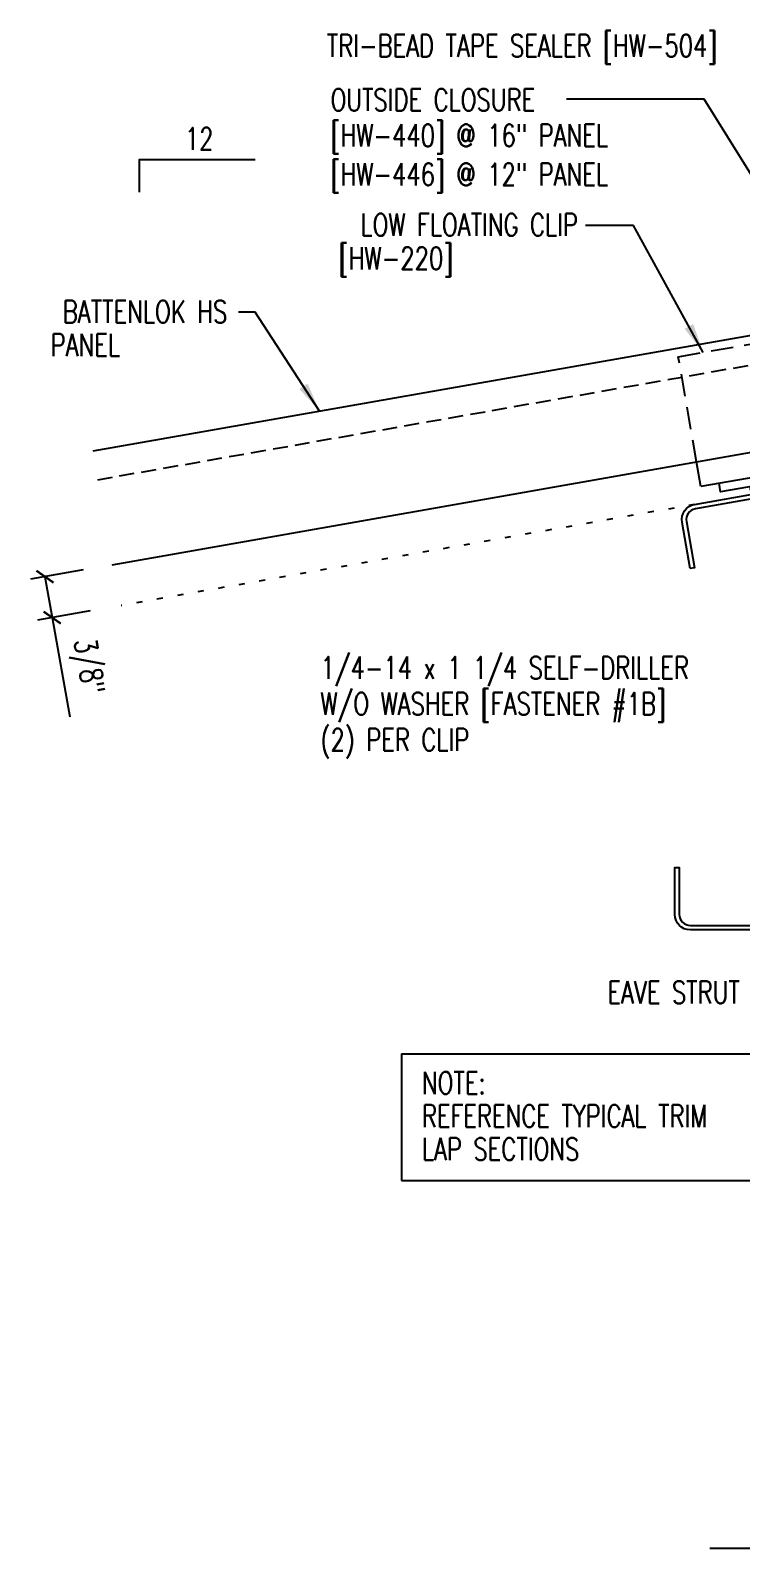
# Model space of a CAD drawing. Header units: inches. Extents: x 6.5 to 43, y 5.8 to 47.6.
# Drawn here: x 8.02 to 19.99, y 6.54 to 32.14 of the extents above; entities that cross this region are included whole.
import ezdxf
from ezdxf.enums import TextEntityAlignment as Align

# ---------------------------------------------------------------- set-up
doc = ezdxf.new("R2010")
doc.units = ezdxf.units.IN
doc.header["$MEASUREMENT"] = 0
doc.linetypes.add('DOT', pattern=[0.25, 0, -0.25])
doc.linetypes.add('HIDDEN2', pattern=[0.1875, 0.125, -0.0625])
for name, color, linetype in [('clip', 5, 'Continuous'), ('DIM', 2, 'Continuous'), ('MARK', 1, 'Continuous'), ('PANEL', 11, 'Continuous'), ('STLA', 10, 'Continuous'), ('TEXT', 2, 'Continuous')]:
    doc.layers.add(name, color=color, linetype=linetype)
doc.styles.add('TEXT', font='SIMPLEX', dxfattribs={"width": 0.75, "height": 6})
doc.styles.add('TEXT1', font='ROMANS.shx', dxfattribs={"width": 0.75, "height": 0.375})
doc.dimstyles.new('DETAIL$7', dxfattribs={"dimscale": 4, "dimtxt": 6, "dimasz": 0.125, "dimexe": 0.0625, "dimexo": 0.125, "dimgap": 0.0625, "dimtad": 1, "dimdec": 5, "dimzin": 3, "dimdsep": 46, "dimlunit": 4, "dimtxsty": 'TEXT', "dimblk": 'ARCHTICK', "dimcen": 0.0625, "dimclrd": 7, "dimclre": 7, "dimclrt": 2, "dimadec": 0, "dimazin": 0, "dimtfac": 0.666667, "dimtdec": 5, "dimtmove": 0, "dimatfit": 3, "dimfxl": 0, "dimfrac": 2, "dimtolj": 1, "dimtzin": 3, "dimarcsym": 0})

# ---------------------------------------------------------------- blocks, each defined once
blk = doc.blocks.new('slopl1')
at = {"layer": 'MARK', "color": 6}
blk.add_lwpolyline([(0, 0), (0, 0.1368), (0.4871, 0.1368)], dxfattribs=at)
at = {"layer": 'MARK', "color": 2, "style": 'TEXT1', "width": 0.75}
blk.add_text('12', height=0.09375, dxfattribs=at).set_placement((0.1909, 0.1779))
blk.add_attdef('SLOPL1', text='', height=0.0938, dxfattribs=at).set_placement((-0.0549, 0.0243), align=Align.RIGHT)
blk = doc.blocks.new('A$C30686E82')
for p, q in [((-2.715, 0.761), (3.437, 0.761)), ((-2.715, 0.761), (-2.715, -1.379)), ((3.437, 0.761), (3.437, -1.379)), ((-2.715, -1.379), (3.437, -1.379))]:
    blk.add_line(p, q)
at = {"layer": 'TEXT', "style": 'TEXT1', "width": 0.75}
for s, p in [('NOTE:', (-2.368, 0.081)), ('REFERENCE TYPICAL TRIM', (-2.368, -0.477)), ('LAP SECTIONS', (-2.368, -1.035))]:
    blk.add_text(s, height=0.375, dxfattribs=at).set_placement(p)
blk = doc.blocks.new('_ArchTick')
at = {"color": 0, "linetype": 'ByBlock', "const_width": 0.15}
blk.add_lwpolyline([(-0.5, -0.5), (0.5, 0.5)], dxfattribs=at)
blk = doc.blocks.new('FD-F1B')
at = {"layer": 'TEXT', "style": 'TEXT1', "width": 0.75}
for s, p in [('1/4-14 x 1 1/4 SELF-DRILLER', (0.0047, -0.0408)), ('W/O WASHER [FASTENER #1B]', (0.0047, -0.1926))]:
    blk.add_text(s, height=0.09375, dxfattribs=at).set_placement(p)
blk.add_attdef('(QUANTITY)', (0.0047, -0.3444), '', height=0.0938, dxfattribs=at)

msp = doc.modelspace()

# ---------------------------------------------------------------- linework, layer by layer
msp.add_line((19.37179, 30.98254), (17.05105, 30.98254))
at = {"color": 7}
for p, q in [((8.90686, 23.04284), (8.02034, 22.88652)), ((8.26654, 22.92994), (8.38821, 22.2399)), ((9.02853, 22.35281), (8.14201, 22.19649)), ((8.38821, 22.2399), (8.68366, 20.56434))]:
    msp.add_line(p, q, dxfattribs=at)
at = {"layer": 'clip', "linetype": 'HIDDEN2', "ltscale": 3}
for p, q in [((18.93627, 26.6387), (23.17299, 27.37368)), ((19.24406, 24.86447), (18.93627, 26.6387))]:
    msp.add_line(p, q, dxfattribs=at)
at = {"layer": 'clip'}
for p, q in [((19.31573, 24.45137), (19.24406, 24.86447)), ((20.55344, 24.66609), (19.31573, 24.45137))]:
    msp.add_line(p, q, dxfattribs=at)
msp.add_lwpolyline([(20.14099, 24.44766), (20.15125, 24.38854), (20.7301, 24.48896), (20.70959, 24.60719), (20.68486, 24.6029, -0.30337073), (20.65844, 24.61462), (20.60928, 24.69226, 0.30332014), (20.52188, 24.73101), (20.3738, 24.70532, -0.41421033), (20.34371, 24.72651), (20.32662, 24.82504), (20.2675, 24.81478), (20.28459, 24.71625, 0.41422109), (20.38401, 24.64623), (20.5321, 24.67192, -0.30336671), (20.55852, 24.66021), (20.60768, 24.58257, 0.30332014), (20.69508, 24.54382), (20.71981, 24.54811), (19.64831, 24.36223), (19.6237, 24.50411)], format="xyb", dxfattribs=at)
at = {"layer": 'DIM', "linetype": 'DOT'}
msp.add_line((19.21194, 24.14842), (9.55222, 22.44515), dxfattribs=at)
at = {"layer": 'DIM', "color": 7}
msp.add_line((23.68883, 6.5432), (19.46733, 6.5432), dxfattribs=at)
at = {"layer": 'PANEL', "color": 8, "linetype": 'HIDDEN2', "ltscale": 2}
msp.add_line((9.15502, 24.5641), (26.16195, 27.55452), dxfattribs=at)
at = {"layer": 'PANEL'}
msp.add_lwpolyline([(9.39926, 23.12966), (26.41351, 26.12783), (26.07663, 28.03836), (9.06971, 25.04794)], dxfattribs=at)
at = {"layer": 'STLA'}
msp.add_lwpolyline([(19.13685, 23.06878), (18.99948, 23.84451, -0.41421356), (19.21194, 24.14842), (23.56924, 24.92002, -0.46653091), (23.87716, 24.66184), (23.87716, 17.23675, -0.41421356), (23.61496, 16.97455), (19.13936, 16.97455, -0.41421356), (18.87716, 17.23675), (18.87716, 18.02455), (18.95186, 18.02455), (18.95186, 17.23675, 0.41421356), (19.13936, 17.04925), (23.61496, 17.04925, 0.41421356), (23.80246, 17.23675), (23.80246, 24.66184, 0.46653091), (23.58226, 24.84647), (19.22497, 24.07486, 0.41421356), (19.07303, 23.85754), (19.2104, 23.08181)], format="xyb", close=True, dxfattribs=at)

# ---------------------------------------------------------------- block references
at = {"color": 7, "xscale": 0.25, "yscale": 0.25, "zscale": 0.25}
for p, rotation in [((8.26654, 22.92994), 100.0000000000002), ((8.38821, 22.2399), 280.0000000000002)]:
    msp.add_blockref('_ArchTick', p, dxfattribs=dict(at, rotation=rotation))
msp.add_blockref('A$C30686E82', (16.98523, 14.127))
at = {"layer": 'MARK', "xscale": 4, "yscale": 4, "zscale": 4}
msp.add_blockref('slopl1', (9.85887, 29.4136), dxfattribs=at)
at = {"layer": 'TEXT', "xscale": 4, "yscale": 4, "zscale": 4}
msp.add_blockref('FD-F1B', (12.8894, 21.36995), dxfattribs=at).add_auto_attribs({'(QUANTITY)': '(2) PER CLIP'})

# ---------------------------------------------------------------- texts
at = {"color": 2, "insert": (8.95765, 21.40953), "char_height": 0.375, "attachment_point": 5, "rotation": 280, "style": 'TEXT1'}
msp.add_mtext('\\A1;3/8"', dxfattribs=at)
at = {"layer": 'TEXT', "style": 'TEXT1', "width": 0.75}
for s, p in [('TRI-BEAD TAPE SEALER [HW-504]', (13.01451, 31.69406)), ('OUTSIDE CLOSURE', (13.07722, 30.78177)), ('[HW-440] @ 16" PANEL', (13.07722, 30.18177)), ('[HW-446] @ 12" PANEL', (13.07722, 29.52473))]:
    msp.add_text(s, height=0.375, dxfattribs=at).set_placement(p)
for s, p in [('LOW FLOATING CLIP', (17.24643, 28.67589)), ('[HW-220]', (15.14458, 28.11018)), ('BATTENLOK HS', (11.3386, 27.21027)), ('PANEL', (9.53257, 26.65021)), ('EAVE STRUT', (19.97342, 15.73486))]:
    msp.add_text(s, height=0.375, dxfattribs=at).set_placement(p, align=Align.RIGHT)

# ---------------------------------------------------------------- leaders
for points in [[(24.26017, 26.82251), (22.14697, 26.50905), (19.37179, 30.98254)], [(19.35585, 26.71149), (18.18026, 28.85153), (17.37245, 28.85153)], [(12.89395, 25.72037), (11.8099, 27.38756), (11.52802, 27.38756)]]:
    msp.add_leader(points, dimstyle='DETAIL$7')

doc.saveas('drawing.dxf')
